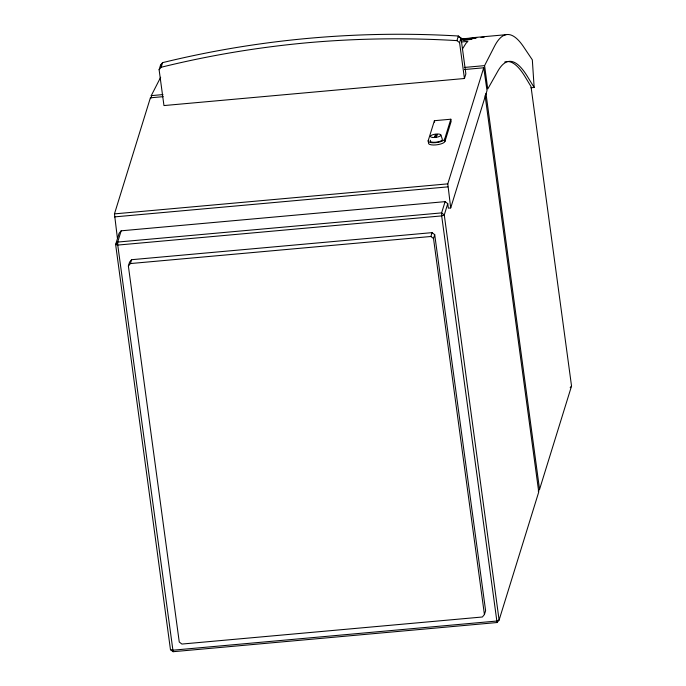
<?xml version="1.0" encoding="UTF-8"?>
<svg xmlns="http://www.w3.org/2000/svg" width="686" height="686" viewBox="0 0 686 686"><rect width="100%" height="100%" fill="white"/><g stroke="black" fill="none" stroke-linecap="round" stroke-linejoin="round"><path stroke-width="1.03" d="M534.145 87.456L532.327 59.845L523.967 47.385A476.641 64.638 84.9 0 0 494.469 46.331L484.582 65.624L487.746 89L497.839 71.172A467.303 63.369 84.9 0 1 527.714 76.978L534.145 87.456L530.955 87.748M117.375 237.956L114.459 213.886L150.397 97.806L163.174 96.657M159.109 69.706L160.541 65.093L162.591 62.64A965.005 907.955 17.2 0 1 458.359 36.006L461.009 38.03L465.863 73.891L464.431 78.504L163.963 105.567L159.109 69.706L161.159 67.254L162.591 62.64M464.551 69.518L483.724 67.785L487.017 90.629L450.702 207.944L448.352 208.15L447.752 203.673L445.103 201.641L121.165 230.813L117.683 242.064L117.743 245.074L173.121 651.7L497.058 622.528L499.099 620.075L538.75 491.982L485.105 95.543M128.368 266.005L129.56 262.155L131.601 259.702L432.069 232.64L434.718 234.672L485.611 610.703L484.419 614.545L482.369 616.997L181.91 644.06L179.26 642.027L128.368 266.005L130.417 263.553L131.601 259.702M459.577 42.652L456.927 40.62L458.359 36.006L458.857 37.173L461.009 38.03L459.577 42.652L464.431 78.504M428.201 140.716L434.401 120.702L450.831 119.218L451.131 121.456L444.94 141.47A8.326 2.581 -7.7 0 1 435.884 144.909A8.326 2.581 -7.7 0 1 428.51 142.954L428.201 140.716A8.326 2.581 -7.7 0 0 435.584 142.662A8.326 2.581 -7.7 0 0 444.631 139.232L450.831 119.218M436.27 137.26L434.855 137.389L435.464 134.782L436.871 134.662L436.493 136.548M434.855 137.389L435.464 134.782M436.871 134.662L436.21 136.814L434.795 136.943M130.417 263.553L430.877 236.49L432.069 232.64M450.702 207.944L447.787 183.865L483.724 67.785M484.419 614.545L433.526 238.522L434.718 234.672M445.103 201.641L441.621 212.892L441.681 215.901L497.058 622.528M447.752 203.673L444.271 214.924L499.099 620.075L496.518 621.062L172.58 650.225L170.471 649.668L115.634 244.516L119.115 233.266L121.165 230.813M538.193 491.03L539.556 489.392L571.541 386.064L531.007 86.547L525.365 77.184A467.303 63.369 84.9 0 0 504.742 62.04M151.529 97.678L151.254 95.637L160.67 77.261M462.313 49.229L465.957 43.329L467.895 41.392L461.489 41.966M570.177 387.701L571.541 386.064M463.685 40.114L470.082 39.531L474.352 37.55L506.036 34.694M474.352 37.55L475.947 37.601L470.082 39.531M461.026 38.948L475.947 37.601M460.366 39.239L476.736 37.807M480.989 37.421L484.179 37.138M460.829 40.217L470.425 39.351M151.254 95.637L162.968 94.582M464.345 67.451L484.582 65.624M435.524 135.236L436.931 135.108M114.459 213.886L447.787 183.865M114.528 216.896L447.855 186.875M430.877 236.49L433.526 238.522M170.471 649.668L173.121 651.7M150.397 97.806L150.714 98.69M440.798 134.859L442.316 139.181A6.183 1.921 -7.7 0 1 435.636 142.234A6.183 1.921 -7.7 0 1 430.525 140.244M485.971 93.459L539.556 489.392M444.631 139.232L444.94 141.47M434.401 120.702L434.598 122.194M160.541 65.093L160.824 67.202M456.927 40.62A965.099 908.041 17.2 0 0 307.525 42.738A965.099 908.041 17.2 0 0 161.159 67.254M117.683 242.064L115.634 244.516L117.743 245.074L441.681 215.901L444.271 214.924L441.621 212.892L117.683 242.064M432.6 137.457A5.256 1.629 -7.7 0 0 440.841 135.279A5.256 1.629 -7.7 0 0 433.509 134.507A5.256 1.629 -7.7 0 0 432.6 137.457"/></g></svg>
